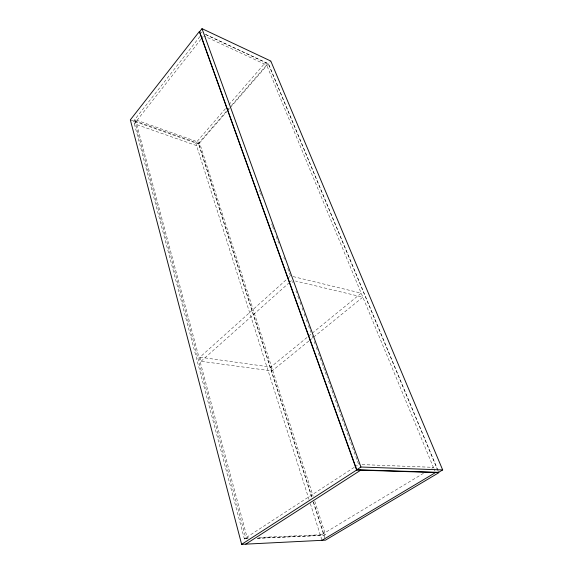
<?xml version="1.0" encoding="UTF-8"?>
<svg xmlns="http://www.w3.org/2000/svg" width="573" height="573" viewBox="0 0 573 573"><rect width="100%" height="100%" fill="white"/><g stroke="black" fill="none" stroke-linecap="round" stroke-linejoin="round"><path stroke-width="0.43" stroke-dasharray="2.87 2.15" d="M199.92 36.586L133.602 121.039L244.958 541.098M247.744 538.727L245.967 538.806L134.691 120.796L135.493 119.786L199.447 142.512L313.144 496.218M200.908 39.265L134.326 123.761L196.56 145.621L226.922 110.696M201.46 38.57L203.659 35.777M225.404 108.755L195.73 143.006L308.997 499.405M228.892 104.723L265.55 62.414L433.825 468.406M227.51 110.023L229.257 108.011M231.599 105.325L266.631 65.028L204.468 36.149M311.92 496.999L198.638 143.451L199.447 142.512M311.547 496.712L198.616 144.031L226.786 111.656M227.374 110.983L229.716 108.283M230.303 107.609L270.785 61.039M308.761 341.093L272.017 370.953L201.044 361.298L199.941 357.187L287.159 278.915M287.825 278.32L290.49 275.928M201.044 361.298L288.706 283.148M289.372 282.561L292.029 280.19L292.946 282.718M199.941 357.187L270.778 367.107L308.052 336.63M308.74 336.065L311.504 333.808M312.192 333.242L361.191 293.168L291.349 276.143M309.456 340.527L312.922 337.712M313.617 337.146L362.845 297.151L295.482 281.021M354.171 467.382L244.349 538.813L247.887 538.656M354.916 466.895L358.655 464.467M245.967 538.806L247.242 537.983L249.914 537.861M423.461 473.319L320.45 535.44L256.74 538.262M431.856 468.256L433.381 467.332L359.543 464.495M257.521 538.298L324.203 535.332L325.471 534.566L314.792 501.325M258.803 537.474L325.471 534.566M134.691 120.796L198.638 143.451M130.329 119.886L198.616 144.031M200.02 31.823L202.018 32.754M205.908 34.573L268.451 63.768L438.897 472.646M205.256 34.394L268.35 63.839L437.557 469.874M437.901 470.698L438.589 472.353M433.997 468.821L434.921 471.049M259.512 190.257L260.121 191.934M260.429 192.779L262.248 197.821M271.674 223.878L272.275 225.561M272.583 226.399L274.403 231.442M276.229 236.484L278.657 243.21M283.828 257.499L284.437 259.182M287.775 268.429L290.819 276.838M295.983 291.127L296.592 292.81M297.81 296.169L298.719 298.691M299.937 302.05L300.846 304.578M302.064 307.937L302.974 310.459M304.191 313.818L305.101 316.346M306.319 319.705L307.228 322.227M308.446 325.593L310.874 332.311M312.092 335.678L313.001 338.199M314.219 341.558L315.129 344.079M316.346 347.446L317.256 349.967M318.473 353.326L327.283 377.707M328.501 381.066L358.891 465.126M270.778 367.107L272.017 370.953M313.553 502.106L324.203 535.332M313.18 501.819L325.185 539.308M310.351 503.667L322.005 540.332M135.493 119.786L247.242 537.983"/><path stroke-width="0.86" d="M202.011 28.65L199.59 31.751L356.75 469.731L438.589 472.353L442.671 469.917L270.785 61.039L202.011 28.65L360.933 467.024L442.671 469.917M356.75 469.731L360.933 467.024M241.648 544.35L356.635 470.039L438.897 472.646L325.457 540.153L241.648 544.35L130.329 119.886L199.354 31.515L356.635 470.039M245.76 544.142L360.718 470.168M322.005 540.332L435.537 472.539"/></g></svg>
